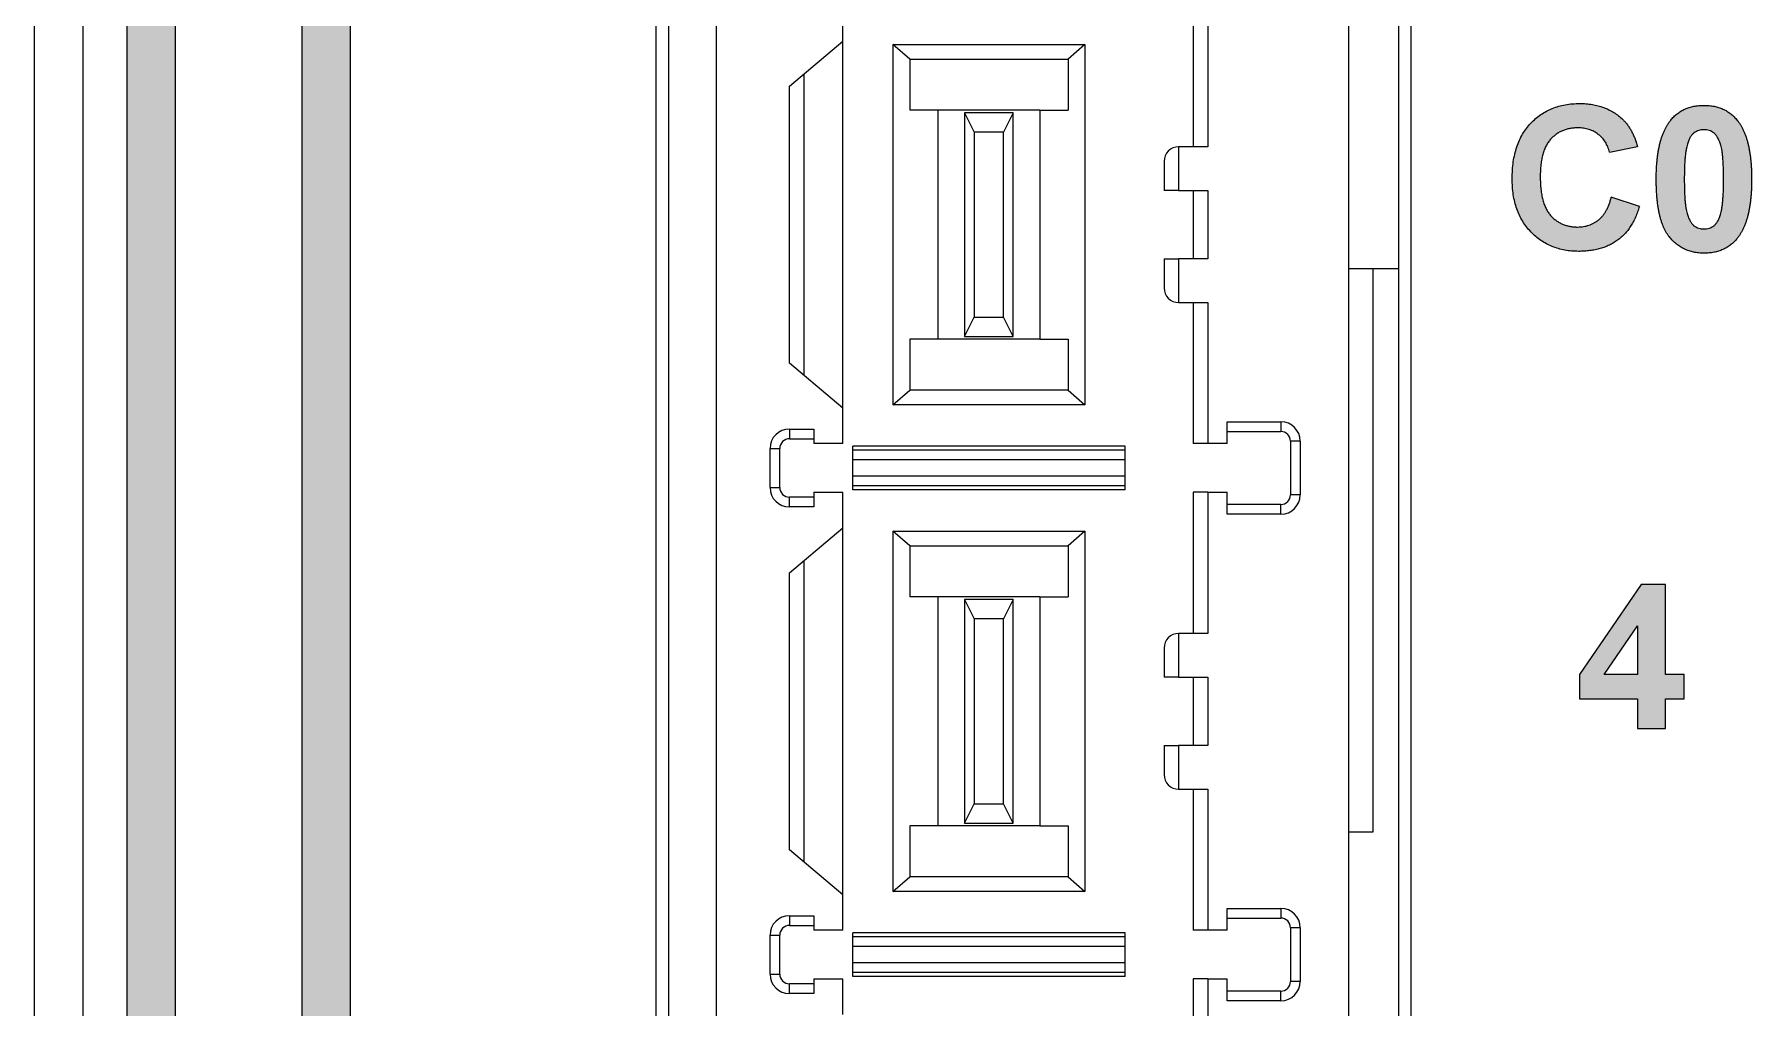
# Model space of a CAD drawing. Extents: x 222 to 1672, y 144 to 807.
# Drawn here: x 446.96 to 464.61, y 416.89 to 426.89 of the extents above; entities that cross this region are included whole.
import ezdxf

# ---------------------------------------------------------------- set-up
doc = ezdxf.new("R2010")
doc.units = 0
doc.header["$LTSCALE"] = 2
doc.header["$MEASUREMENT"] = 0
doc.layers.get('0').update_dxf_attribs({"linetype": 'CONTINUOUS'})
doc.layers.add('DIM', color=7, linetype='CONTINUOUS')

msp = doc.modelspace()

# ---------------------------------------------------------------- hatches: boundary and pattern name
at = {"lineweight": 5}
h = msp.add_hatch(color=256, dxfattribs=at)
edge = h.paths.add_edge_path(flags=0)
edge.add_spline(control_points=[(462.15195, 425.40817), (462.15249, 425.38), (462.15355, 425.32511), (462.16279, 425.24501), (462.17759, 425.16946), (462.19858, 425.09846), (462.22583, 425.03214), (462.25884, 424.97027), (462.29822, 424.91308), (462.34326, 424.86091), (462.39299, 424.81417), (462.4465, 424.77335), (462.50322, 424.73857), (462.56331, 424.7101), (462.6269, 424.68852), (462.69372, 424.67295), (462.76383, 424.66297), (462.81177, 424.66198), (462.83615, 424.66148)], knot_values=[0, 0, 0, 0, 0.07407507, 0.14433408, 0.21175814, 0.27635605, 0.3387326, 0.40002264, 0.46045512, 0.52097655, 0.58098897, 0.63963387, 0.697693, 0.75567317, 0.81415809, 0.87396952, 0.93592854, 1, 1, 1, 1], weights=[1, 1, 1, 1, 1, 1, 1, 1, 1, 1, 1, 1, 1, 1, 1, 1, 1, 1, 1], degree=3, periodic=0)
edge.add_spline(control_points=[(462.83615, 424.66148), (462.85589, 424.66179), (462.89446, 424.66241), (462.95095, 424.66811), (463.00496, 424.67652), (463.05624, 424.68924), (463.10502, 424.70516), (463.15111, 424.72468), (463.19456, 424.74789), (463.23532, 424.77473), (463.2733, 424.80525), (463.30874, 424.83925), (463.34079, 424.87753), (463.37086, 424.91889), (463.39712, 424.96478), (463.42122, 425.01398), (463.4423, 425.06706), (463.45378, 425.1041), (463.45965, 425.12302)], knot_values=[0, 0, 0, 0, 0.07022217, 0.13715681, 0.20176474, 0.26450156, 0.32489288, 0.38412108, 0.44230158, 0.4999131, 0.55744854, 0.61540278, 0.67429891, 0.73481097, 0.79708066, 0.86209404, 0.92957926, 1, 1, 1, 1], weights=[1, 1, 1, 1, 1, 1, 1, 1, 1, 1, 1, 1, 1, 1, 1, 1, 1, 1, 1], degree=3, periodic=0)
edge.add_line((463.45965, 425.12302), (463.17118, 425.21917))
edge.add_spline(control_points=[(463.17118, 425.21917), (463.16786, 425.20629), (463.1614, 425.1812), (463.14882, 425.14539), (463.13531, 425.11196), (463.11944, 425.08146), (463.10244, 425.05342), (463.08374, 425.02808), (463.06358, 425.00526), (463.04148, 424.98552), (463.01831, 424.96794), (462.99377, 424.95293), (462.96836, 424.93988), (462.94158, 424.9297), (462.91385, 424.92159), (462.88505, 424.91546), (462.85505, 424.91224), (462.83475, 424.91173), (462.82443, 424.91148)], knot_values=[0, 0, 0, 0, 0.07886562, 0.15366972, 0.2250797, 0.29259456, 0.35742178, 0.41947062, 0.47924043, 0.53772889, 0.59502147, 0.65159437, 0.70820785, 0.76427589, 0.82125938, 0.87953912, 0.93873889, 1, 1, 1, 1], weights=[1, 1, 1, 1, 1, 1, 1, 1, 1, 1, 1, 1, 1, 1, 1, 1, 1, 1, 1], degree=3, periodic=0)
edge.add_spline(control_points=[(462.82443, 424.91148), (462.81049, 424.91178), (462.78318, 424.91237), (462.74332, 424.9183), (462.70547, 424.92762), (462.66949, 424.94046), (462.6357, 424.95746), (462.60382, 424.97806), (462.57408, 425.00254), (462.54619, 425.03058), (462.52078, 425.06308), (462.49936, 425.10097), (462.48104, 425.14361), (462.46602, 425.19123), (462.45455, 425.24385), (462.44614, 425.30147), (462.44153, 425.36413), (462.44079, 425.40756), (462.44041, 425.43011)], knot_values=[0, 0, 0, 0, 0.05699801, 0.11163258, 0.1643934, 0.21622997, 0.26752954, 0.31877837, 0.37118169, 0.42477415, 0.48025162, 0.53934873, 0.60228704, 0.66978918, 0.74324127, 0.82232574, 0.90779011, 1, 1, 1, 1], weights=[1, 1, 1, 1, 1, 1, 1, 1, 1, 1, 1, 1, 1, 1, 1, 1, 1, 1, 1], degree=3, periodic=0)
edge.add_spline(control_points=[(462.44041, 425.43011), (462.4408, 425.45135), (462.44154, 425.49249), (462.44616, 425.55194), (462.4545, 425.60678), (462.46619, 425.65704), (462.48104, 425.7028), (462.49933, 425.74415), (462.52138, 425.78069), (462.54646, 425.81283), (462.57441, 425.84065), (462.6044, 425.86465), (462.63643, 425.8851), (462.67034, 425.90193), (462.7065, 425.91508), (462.74469, 425.9237), (462.78477, 425.92987), (462.81218, 425.93042), (462.82623, 425.93071)], knot_values=[0, 0, 0, 0, 0.08874747, 0.17187116, 0.24892554, 0.32027998, 0.38723763, 0.44960953, 0.50874326, 0.56507916, 0.61952304, 0.67311112, 0.72523157, 0.77800473, 0.83095179, 0.88555785, 0.94136286, 1, 1, 1, 1], weights=[1, 1, 1, 1, 1, 1, 1, 1, 1, 1, 1, 1, 1, 1, 1, 1, 1, 1, 1], degree=3, periodic=0)
edge.add_spline(control_points=[(462.82623, 425.93071), (462.83646, 425.93061), (462.85648, 425.93041), (462.88585, 425.92674), (462.91418, 425.92196), (462.94122, 425.91422), (462.96721, 425.90499), (462.99204, 425.89357), (463.0154, 425.8796), (463.03769, 425.86405), (463.0585, 425.84654), (463.07757, 425.82742), (463.09504, 425.80689), (463.1098, 425.78442), (463.12369, 425.761), (463.1349, 425.73559), (463.14467, 425.70881), (463.1495, 425.69017), (463.15195, 425.68071)], knot_values=[0, 0, 0, 0, 0.068743, 0.13450682, 0.19885808, 0.26178309, 0.32336679, 0.38425012, 0.44525261, 0.50618065, 0.56690351, 0.62787623, 0.68765001, 0.74781352, 0.80847656, 0.87058492, 0.93429832, 1, 1, 1, 1], weights=[1, 1, 1, 1, 1, 1, 1, 1, 1, 1, 1, 1, 1, 1, 1, 1, 1, 1, 1], degree=3, periodic=0)
edge.add_line((463.15195, 425.68071), (463.44041, 425.7384))
edge.add_spline(control_points=[(463.44041, 425.7384), (463.43608, 425.75318), (463.42762, 425.78198), (463.41239, 425.82334), (463.39599, 425.86212), (463.3779, 425.8984), (463.35823, 425.93201), (463.33664, 425.96279), (463.31401, 425.99137), (463.29705, 426.00829), (463.28867, 426.01665)], knot_values=[0, 0, 0, 0, 0.14404831, 0.28069939, 0.41210005, 0.53781178, 0.65962176, 0.77607015, 0.8893348, 1, 1, 1, 1], weights=[1, 1, 1, 1, 1, 1, 1, 1, 1, 1, 1], degree=3, periodic=0)
edge.add_spline(control_points=[(463.28867, 426.01665), (463.27421, 426.02979), (463.24549, 426.0559), (463.1978, 426.08927), (463.14717, 426.11781), (463.09299, 426.14049), (463.03592, 426.15869), (462.97555, 426.17158), (462.91196, 426.17907), (462.86852, 426.18015), (462.84636, 426.18071)], knot_values=[0, 0, 0, 0, 0.12101487, 0.2403894, 0.35990915, 0.4806434, 0.60375507, 0.73076261, 0.86267834, 1, 1, 1, 1], weights=[1, 1, 1, 1, 1, 1, 1, 1, 1, 1, 1], degree=3, periodic=0)
edge.add_spline(control_points=[(462.84636, 426.18071), (462.821, 426.18004), (462.77129, 426.17874), (462.69859, 426.16943), (462.62965, 426.15344), (462.56444, 426.13123), (462.50306, 426.10255), (462.44556, 426.06742), (462.39185, 426.02593), (462.34187, 425.9786), (462.29721, 425.92509), (462.25813, 425.86625), (462.22501, 425.80241), (462.1983, 425.73321), (462.17719, 425.65921), (462.1628, 425.5799), (462.15354, 425.49573), (462.15249, 425.43785), (462.15195, 425.40817)], knot_values=[0, 0, 0, 0, 0.06480118, 0.12697862, 0.18687697, 0.24530275, 0.3026551, 0.35961909, 0.41709632, 0.47573912, 0.53513909, 0.59475473, 0.65587107, 0.71850127, 0.78394896, 0.85215441, 0.92421352, 1, 1, 1, 1], weights=[1, 1, 1, 1, 1, 1, 1, 1, 1, 1, 1, 1, 1, 1, 1, 1, 1, 1, 1], degree=3, periodic=0)
h = msp.add_hatch(color=256, dxfattribs=at)
edge = h.paths.add_edge_path(flags=0)
edge.add_spline(control_points=[(464.46505, 424.79459), (464.47118, 424.80252), (464.48359, 424.81859), (464.50032, 424.84458), (464.516, 424.87226), (464.53039, 424.90193), (464.544, 424.93331), (464.55583, 424.96686), (464.56701, 425.00199), (464.57702, 425.03895), (464.5851, 425.07787), (464.59325, 425.11844), (464.59936, 425.16109), (464.60436, 425.2056), (464.60878, 425.25186), (464.6112, 425.29998), (464.6132, 425.34996), (464.61339, 425.38393), (464.61349, 425.40126)], knot_values=[0, 0, 0, 0, 0.04726516, 0.09577129, 0.14572053, 0.19729806, 0.25129218, 0.30705906, 0.36505864, 0.42525078, 0.48764259, 0.55262317, 0.62046967, 0.69088208, 0.76397059, 0.8397144, 0.9182258, 1, 1, 1, 1], weights=[1, 1, 1, 1, 1, 1, 1, 1, 1, 1, 1, 1, 1, 1, 1, 1, 1, 1, 1], degree=3, periodic=0)
edge.add_spline(control_points=[(464.61349, 425.40126), (464.61339, 425.41859), (464.61319, 425.45266), (464.61121, 425.50274), (464.60878, 425.55097), (464.60435, 425.59722), (464.59939, 425.64174), (464.59311, 425.68444), (464.58552, 425.72519), (464.57732, 425.76418), (464.56725, 425.80098), (464.55655, 425.83618), (464.54422, 425.86931), (464.53092, 425.90065), (464.51703, 425.93028), (464.50112, 425.95768), (464.48457, 425.98351), (464.47228, 425.9995), (464.46626, 426.00733)], knot_values=[0, 0, 0, 0, 0.08189537, 0.16099617, 0.23685222, 0.31004903, 0.38056578, 0.44851282, 0.51396733, 0.57645159, 0.63673293, 0.69422523, 0.750237, 0.80369016, 0.85513767, 0.90474939, 0.95332739, 1, 1, 1, 1], weights=[1, 1, 1, 1, 1, 1, 1, 1, 1, 1, 1, 1, 1, 1, 1, 1, 1, 1, 1], degree=3, periodic=0)
edge.add_spline(control_points=[(464.46626, 426.00733), (464.45573, 426.01963), (464.43494, 426.04391), (464.39895, 426.0752), (464.36051, 426.10218), (464.31879, 426.12404), (464.27407, 426.14087), (464.22637, 426.15278), (464.17572, 426.16021), (464.14096, 426.16105), (464.12311, 426.16148)], knot_values=[0, 0, 0, 0, 0.12442451, 0.24564757, 0.36580018, 0.48507956, 0.60703538, 0.73264767, 0.8626769, 1, 1, 1, 1], weights=[1, 1, 1, 1, 1, 1, 1, 1, 1, 1, 1], degree=3, periodic=0)
edge.add_spline(control_points=[(464.12311, 426.16148), (464.10535, 426.16105), (464.07059, 426.1602), (464.02008, 426.15274), (463.97238, 426.1413), (463.92797, 426.12412), (463.8862, 426.10295), (463.84778, 426.07641), (463.81218, 426.0454), (463.79159, 426.02133), (463.78116, 426.00913)], knot_values=[0, 0, 0, 0, 0.13724218, 0.26869426, 0.39400061, 0.51584763, 0.63605872, 0.75530012, 0.87604159, 1, 1, 1, 1], weights=[1, 1, 1, 1, 1, 1, 1, 1, 1, 1, 1], degree=3, periodic=0)
edge.add_spline(control_points=[(463.78116, 426.00913), (463.77504, 426.0012), (463.76263, 425.98513), (463.74589, 425.95914), (463.7302, 425.93147), (463.7159, 425.90186), (463.70214, 425.87065), (463.69042, 425.83716), (463.67914, 425.80218), (463.66964, 425.76519), (463.66099, 425.7265), (463.65303, 425.68597), (463.64681, 425.64344), (463.64188, 425.59913), (463.63742, 425.55297), (463.63503, 425.50504), (463.63301, 425.45526), (463.63282, 425.4215), (463.63272, 425.40427)], knot_values=[0, 0, 0, 0, 0.04739756, 0.09603957, 0.14612872, 0.19785074, 0.25156077, 0.30748387, 0.36564592, 0.42542701, 0.48809583, 0.55325843, 0.62082615, 0.6914358, 0.76425703, 0.84021301, 0.91847068, 1, 1, 1, 1], weights=[1, 1, 1, 1, 1, 1, 1, 1, 1, 1, 1, 1, 1, 1, 1, 1, 1, 1, 1], degree=3, periodic=0)
edge.add_spline(control_points=[(463.63272, 425.40427), (463.63286, 425.38674), (463.63314, 425.35237), (463.63455, 425.30187), (463.63735, 425.25349), (463.64082, 425.20708), (463.6457, 425.16281), (463.65128, 425.12049), (463.65832, 425.08025), (463.66589, 425.04189), (463.67504, 425.00575), (463.6849, 424.97162), (463.69591, 424.93947), (463.70838, 424.90953), (463.72115, 424.88122), (463.73553, 424.85527), (463.751, 424.83136), (463.77238, 424.80232), (463.80181, 424.77016), (463.83947, 424.73567), (463.88017, 424.70677), (463.92363, 424.68304), (463.96973, 424.66466), (464.01858, 424.6518), (464.06996, 424.64378), (464.10515, 424.64276), (464.12311, 424.64225)], knot_values=[0, 0, 0, 0, 0.05118204, 0.10033534, 0.14749325, 0.19266703, 0.23620178, 0.27752007, 0.3172814, 0.35547941, 0.39165343, 0.42608062, 0.45919078, 0.49079835, 0.52076268, 0.54982135, 0.57732095, 0.60387596, 0.65502457, 0.70430386, 0.75274911, 0.8003861, 0.84855604, 0.89729083, 0.94758538, 1, 1, 1, 1], weights=[1, 1, 1, 1, 1, 1, 1, 1, 1, 1, 1, 1, 1, 1, 1, 1, 1, 1, 1, 1, 1, 1, 1, 1, 1, 1, 1], degree=3, periodic=0)
edge.add_spline(control_points=[(464.12311, 424.64225), (464.14086, 424.64268), (464.17562, 424.64353), (464.22614, 424.65097), (464.27391, 424.6625), (464.31842, 424.67945), (464.36006, 424.70088), (464.39844, 424.7273), (464.43403, 424.75833), (464.45462, 424.7824), (464.46505, 424.79459)], knot_values=[0, 0, 0, 0, 0.13723726, 0.26868461, 0.39398646, 0.51655324, 0.63607179, 0.7553089, 0.87604604, 1, 1, 1, 1], weights=[1, 1, 1, 1, 1, 1, 1, 1, 1, 1, 1], degree=3, periodic=0)
edge = h.paths.add_edge_path(flags=0)
edge.add_spline(control_points=[(464.12311, 424.89225), (464.11397, 424.8927), (464.09602, 424.89359), (464.06965, 424.89921), (464.04527, 424.90987), (464.02152, 424.92364), (463.99978, 424.94435), (463.98103, 424.97302), (463.96377, 425.00908), (463.95125, 425.04489), (463.94286, 425.07908), (463.93678, 425.11033), (463.93229, 425.1467), (463.92791, 425.18795), (463.92526, 425.23428), (463.92262, 425.28545), (463.92168, 425.34166), (463.92135, 425.38083), (463.92118, 425.40126)], knot_values=[0, 0, 0, 0, 0.04512183, 0.08866411, 0.13209397, 0.17601351, 0.22357724, 0.27870269, 0.34415022, 0.42060727, 0.465452, 0.51781002, 0.57766109, 0.64623624, 0.72253169, 0.80666994, 0.89914086, 1, 1, 1, 1], weights=[1, 1, 1, 1, 1, 1, 1, 1, 1, 1, 1, 1, 1, 1, 1, 1, 1, 1, 1], degree=3, periodic=0)
edge.add_spline(control_points=[(463.92118, 425.40126), (463.92131, 425.4218), (463.92155, 425.46127), (463.9231, 425.51816), (463.92531, 425.57038), (463.92899, 425.61806), (463.93338, 425.66116), (463.93868, 425.69979), (463.94508, 425.73373), (463.95071, 425.75455), (463.95334, 425.76424)], knot_values=[0, 0, 0, 0, 0.16858733, 0.32406361, 0.4673016, 0.59760521, 0.71666262, 0.82295757, 0.91762651, 1, 1, 1, 1], weights=[1, 1, 1, 1, 1, 1, 1, 1, 1, 1, 1], degree=3, periodic=0)
edge.add_spline(control_points=[(463.95334, 425.76424), (463.95753, 425.77708), (463.96545, 425.8013), (463.98128, 425.8337), (463.99961, 425.8601), (464.02124, 425.87979), (464.04473, 425.89395), (464.06957, 425.90408), (464.09587, 425.91023), (464.11396, 425.91106), (464.12311, 425.91148)], knot_values=[0, 0, 0, 0, 0.1659673, 0.31305139, 0.44192502, 0.55875683, 0.66987759, 0.77761514, 0.88757604, 1, 1, 1, 1], weights=[1, 1, 1, 1, 1, 1, 1, 1, 1, 1, 1], degree=3, periodic=0)
edge.add_spline(control_points=[(464.12311, 425.91148), (464.13225, 425.91105), (464.15034, 425.91022), (464.17657, 425.90414), (464.20117, 425.89391), (464.22471, 425.87972), (464.24641, 425.85867), (464.26551, 425.83003), (464.28233, 425.79373), (464.29481, 425.75808), (464.30386, 425.72413), (464.30919, 425.69262), (464.3145, 425.65628), (464.318, 425.61483), (464.32157, 425.56848), (464.3233, 425.51715), (464.32507, 425.46087), (464.32504, 425.4217), (464.32503, 425.40126)], knot_values=[0, 0, 0, 0, 0.04504961, 0.08911225, 0.13182726, 0.17593411, 0.22376167, 0.27948519, 0.34461322, 0.4204821, 0.46537732, 0.51756058, 0.57787186, 0.64628919, 0.72249611, 0.80697112, 0.89930591, 1, 1, 1, 1], weights=[1, 1, 1, 1, 1, 1, 1, 1, 1, 1, 1, 1, 1, 1, 1, 1, 1, 1, 1], degree=3, periodic=0)
edge.add_spline(control_points=[(464.32503, 425.40126), (464.3249, 425.38083), (464.32466, 425.34146), (464.32312, 425.28466), (464.3209, 425.23244), (464.31724, 425.18486), (464.31283, 425.14196), (464.30754, 425.10363), (464.3011, 425.0699), (464.2955, 425.04917), (464.29288, 425.03948)], knot_values=[0, 0, 0, 0, 0.16831399, 0.32429901, 0.4680057, 0.59873569, 0.71736211, 0.82318795, 0.91735697, 1, 1, 1, 1], weights=[1, 1, 1, 1, 1, 1, 1, 1, 1, 1, 1], degree=3, periodic=0)
edge.add_spline(control_points=[(464.29288, 425.03948), (464.28868, 425.02664), (464.28076, 425.00242), (464.26493, 424.97003), (464.24662, 424.94361), (464.22501, 424.92405), (464.20167, 424.90961), (464.1768, 424.89977), (464.15046, 424.89342), (464.13236, 424.89264), (464.12311, 424.89225)], knot_values=[0, 0, 0, 0, 0.16594734, 0.31301373, 0.44187187, 0.55868963, 0.66874762, 0.77761382, 0.88636151, 1, 1, 1, 1], weights=[1, 1, 1, 1, 1, 1, 1, 1, 1, 1, 1], degree=3, periodic=0)
h = msp.add_hatch(color=256, dxfattribs=at)
h.paths.add_polyline_path([(462.84426, 420.31442), (462.84426, 420.06532), (463.44041, 420.06532), (463.44041, 419.75763), (463.72888, 419.75763), (463.72888, 420.06532), (463.92118, 420.06532), (463.92118, 420.31532), (463.72888, 420.31532), (463.72888, 421.2384), (463.47858, 421.2384)], flags=0)
h.paths.add_polyline_path([(463.44041, 420.31532), (463.09727, 420.31532), (463.44041, 420.81472)], flags=0)
at = {"layer": 'DIM', "lineweight": 5}
for points in [[(450.21272, 393.826), (450.21272, 463.32772), (452.46272, 465.57772), (452.46272, 466.28483), (449.71272, 463.53483), (449.71272, 393.61889), (452.46272, 390.86889), (452.46272, 391.576)], [(448.41272, 393.08042), (448.41272, 464.07331), (448.90462, 464.56521), (448.90462, 465.27231), (447.91272, 464.28042), (447.91272, 392.87331), (448.90462, 391.88141), (448.90462, 392.58852)]]:
    msp.add_hatch(color=256, dxfattribs=at).paths.add_polyline_path(points, flags=0)

# ---------------------------------------------------------------- linework, layer by layer
at = {"linetype": 'Continuous', "lineweight": 5}
for p, q in [((446.96272, 380.57686), (446.96272, 476.57686)), ((447.46272, 476.57686), (447.46272, 380.57686)), ((447.91272, 464.28042), (447.91272, 392.87331)), ((448.41272, 393.08041), (448.41272, 464.07331)), ((449.71272, 463.53483), (449.71272, 393.61889)), ((450.21272, 393.826), (450.21272, 463.32773))]:
    msp.add_line(p, q, dxfattribs=at)
at = {"color": 7, "linetype": 'Continuous', "lineweight": 5}
for p, q in [((453.3517, 451.91741), (453.3517, 392.95537)), ((453.3517, 451.90788), (453.3517, 392.94584)), ((461.11374, 392.95537), (461.11374, 451.91741)), ((461.11374, 392.94584), (461.11374, 451.90788)), ((453.48272, 393.08639), (453.48272, 451.78639)), ((453.48272, 393.07686), (453.48272, 451.77686)), ((460.98272, 451.42766), (460.98272, 393.08639)), ((460.98272, 451.41813), (460.98272, 393.07686)), ((453.97398, 393.88576), (453.97398, 450.98576)), ((460.47398, 393.88576), (460.47398, 450.98576)), ((455.27398, 426.8214), (455.27398, 427.18576)), ((458.87398, 427.18576), (458.87398, 425.73576)), ((459.02398, 427.18576), (459.02398, 425.73576)), ((454.72398, 426.35989), (455.27398, 426.8214)), ((455.27398, 423.05012), (455.27398, 426.8214)), ((455.7871, 426.78576), (455.7871, 423.08576)), ((455.9603, 426.63576), (455.7871, 426.78576)), ((455.7871, 426.78576), (457.76086, 426.78576)), ((455.9603, 426.63576), (455.9603, 426.11076)), ((455.9603, 426.63576), (457.58765, 426.63576)), ((457.76086, 426.78576), (457.58765, 426.63576)), ((457.58765, 426.63576), (457.58765, 426.11076)), ((457.76086, 426.78576), (457.76086, 423.08576)), ((454.87398, 423.38576), (454.87398, 426.48576)), ((454.72398, 423.51162), (454.72398, 426.35989)), ((456.24898, 426.11076), (455.9603, 426.11076)), ((456.24898, 426.11076), (456.24898, 423.76076)), ((457.29898, 426.11076), (456.24898, 426.11076)), ((457.29898, 426.11076), (457.29898, 423.76076)), ((457.29898, 426.11076), (457.58765, 426.11076)), ((457.02398, 426.08576), (456.52398, 426.08576)), ((456.52398, 426.08576), (456.62398, 425.88576)), ((456.52398, 426.08576), (456.52398, 423.78576)), ((457.02398, 426.08576), (456.92398, 425.88576)), ((457.02398, 423.78576), (457.02398, 426.08576)), ((456.92398, 425.88576), (456.62398, 425.88576)), ((456.62398, 425.88576), (456.62398, 423.98576)), ((456.92398, 423.98576), (456.92398, 425.88576)), ((458.57398, 425.58576), (458.57398, 425.28576)), ((458.72398, 425.73576), (458.72398, 425.28576)), ((459.02398, 425.73576), (458.72398, 425.73576)), ((458.72398, 425.28576), (458.57398, 425.28576)), ((458.72398, 425.28576), (459.02398, 425.28576)), ((458.87398, 425.28576), (458.87398, 424.58576)), ((459.02398, 425.28576), (459.02398, 424.58576)), ((458.57398, 424.58576), (458.57398, 424.28576)), ((458.57398, 424.58576), (458.72398, 424.58576)), ((458.72398, 424.58576), (458.72398, 424.13576)), ((459.02398, 424.58576), (458.72398, 424.58576)), ((460.47398, 424.48637), (460.98272, 424.48637)), ((460.72197, 418.69851), (460.72197, 424.48637)), ((456.52398, 423.78576), (456.62398, 423.98576)), ((456.62398, 423.98576), (456.92398, 423.98576)), ((457.02398, 423.78576), (456.92398, 423.98576)), ((458.72398, 424.13576), (459.02398, 424.13576)), ((458.87398, 424.13576), (458.87398, 422.68576)), ((459.02398, 424.13576), (459.02398, 422.68576)), ((456.24898, 423.76076), (455.9603, 423.76076)), ((455.9603, 423.76076), (455.9603, 423.23576)), ((457.29898, 423.76076), (456.24898, 423.76076)), ((456.52398, 423.78576), (457.02398, 423.78576)), ((457.29898, 423.76076), (457.58765, 423.76076)), ((457.58765, 423.76076), (457.58765, 423.23576)), ((455.27398, 423.05012), (454.72398, 423.51162)), ((455.7871, 423.08576), (455.9603, 423.23576)), ((457.58765, 423.23576), (455.9603, 423.23576)), ((457.58765, 423.23576), (457.76086, 423.08576)), ((455.27398, 422.68576), (455.27398, 423.05012)), ((457.76086, 423.08576), (455.7871, 423.08576)), ((454.72398, 422.83576), (454.97398, 422.83576)), ((454.72398, 422.83576), (454.72398, 422.73576)), ((454.97398, 422.83576), (454.97398, 422.68576)), ((459.22398, 422.91076), (459.77398, 422.91076)), ((459.22398, 422.68576), (459.22398, 422.91076)), ((459.22398, 422.81076), (459.77398, 422.81076)), ((459.77398, 422.91076), (459.77398, 422.81076)), ((454.52398, 422.23576), (454.52398, 422.63576)), ((454.52398, 422.63576), (454.62398, 422.63576)), ((454.62398, 422.23576), (454.62398, 422.63576)), ((454.72398, 422.73576), (454.97398, 422.73576)), ((455.27398, 422.68576), (454.97398, 422.68576)), ((458.17398, 422.66076), (455.37398, 422.66076)), ((455.37398, 422.61873), (455.37398, 422.66076)), ((458.17398, 422.61873), (455.37398, 422.61873)), ((455.37398, 422.51879), (455.37398, 422.61873)), ((458.17398, 422.61873), (458.17398, 422.66076)), ((458.17398, 422.51879), (458.17398, 422.61873)), ((459.02398, 422.68576), (458.87398, 422.68576)), ((459.22398, 422.68576), (459.02398, 422.68576)), ((459.97398, 422.71076), (459.87398, 422.71076)), ((459.87398, 422.71076), (459.87398, 422.16076)), ((459.97398, 422.71076), (459.97398, 422.16076)), ((455.37398, 422.35272), (455.37398, 422.51879)), ((458.17398, 422.51879), (455.37398, 422.51879)), ((458.17398, 422.35272), (458.17398, 422.51879)), ((454.52398, 422.23576), (454.62398, 422.23576)), ((458.17398, 422.35272), (455.37398, 422.35272)), ((455.37398, 422.25278), (455.37398, 422.35272)), ((458.17398, 422.25278), (455.37398, 422.25278)), ((455.37398, 422.21076), (455.37398, 422.25278)), ((458.17398, 422.21076), (455.37398, 422.21076)), ((458.17398, 422.25278), (458.17398, 422.35272)), ((458.17398, 422.21076), (458.17398, 422.25278)), ((454.72398, 422.03576), (454.72398, 422.13576)), ((454.97398, 422.13576), (454.72398, 422.13576)), ((454.97398, 422.03576), (454.72398, 422.03576)), ((454.97398, 422.18576), (454.97398, 422.03576)), ((454.97398, 422.18576), (455.27398, 422.18576)), ((455.27398, 421.8214), (455.27398, 422.18576)), ((458.87398, 422.18576), (458.87398, 420.73576)), ((459.02398, 422.18576), (458.87398, 422.18576)), ((459.02398, 422.18576), (459.02398, 420.73576)), ((459.02398, 422.18576), (459.22398, 422.18576)), ((459.22398, 421.96076), (459.22398, 422.18576)), ((459.77398, 422.06076), (459.22398, 422.06076)), ((459.77398, 421.96076), (459.77398, 422.06076)), ((459.97398, 422.16076), (459.87398, 422.16076)), ((459.77398, 421.96076), (459.22398, 421.96076)), ((454.72398, 421.35989), (455.27398, 421.8214)), ((455.27398, 418.05012), (455.27398, 421.8214)), ((455.7871, 421.78576), (455.7871, 418.08576)), ((455.9603, 421.63576), (455.7871, 421.78576)), ((455.7871, 421.78576), (457.76086, 421.78576)), ((457.76086, 421.78576), (457.58765, 421.63576)), ((457.76086, 421.78576), (457.76086, 418.08576)), ((455.9603, 421.63576), (455.9603, 421.11076)), ((455.9603, 421.63576), (457.58765, 421.63576)), ((457.58765, 421.63576), (457.58765, 421.11076)), ((454.72398, 418.51162), (454.72398, 421.35989)), ((454.87398, 418.38576), (454.87398, 421.48576)), ((456.24898, 421.11076), (455.9603, 421.11076)), ((456.24898, 421.11076), (456.24898, 418.76076)), ((457.29898, 421.11076), (456.24898, 421.11076)), ((457.02398, 421.08576), (456.52398, 421.08576)), ((456.52398, 421.08576), (456.62398, 420.88576)), ((456.52398, 421.08576), (456.52398, 418.78576)), ((457.02398, 421.08576), (456.92398, 420.88576)), ((457.02398, 418.78576), (457.02398, 421.08576)), ((457.29898, 421.11076), (457.29898, 418.76076)), ((457.29898, 421.11076), (457.58765, 421.11076)), ((456.92398, 420.88576), (456.62398, 420.88576)), ((456.62398, 420.88576), (456.62398, 418.98576)), ((456.92398, 418.98576), (456.92398, 420.88576)), ((458.72398, 420.73576), (458.72398, 420.28576)), ((459.02398, 420.73576), (458.72398, 420.73576)), ((458.57398, 420.58576), (458.57398, 420.28576)), ((458.72398, 420.28576), (458.57398, 420.28576)), ((458.72398, 420.28576), (459.02398, 420.28576)), ((458.87398, 420.28576), (458.87398, 419.58576)), ((459.02398, 420.28576), (459.02398, 419.58576)), ((458.57398, 419.58576), (458.57398, 419.28576)), ((458.57398, 419.58576), (458.72398, 419.58576)), ((458.72398, 419.58576), (458.72398, 419.13576)), ((459.02398, 419.58576), (458.72398, 419.58576)), ((458.72398, 419.13576), (459.02398, 419.13576)), ((458.87398, 419.13576), (458.87398, 417.68576)), ((459.02398, 419.13576), (459.02398, 417.68576)), ((456.52398, 418.78576), (456.62398, 418.98576)), ((456.62398, 418.98576), (456.92398, 418.98576)), ((457.02398, 418.78576), (456.92398, 418.98576)), ((456.24898, 418.76076), (455.9603, 418.76076)), ((455.9603, 418.76076), (455.9603, 418.23576)), ((457.29898, 418.76076), (456.24898, 418.76076)), ((456.52398, 418.78576), (457.02398, 418.78576)), ((457.29898, 418.76076), (457.58765, 418.76076)), ((457.58765, 418.76076), (457.58765, 418.23576)), ((460.47398, 418.69851), (460.72197, 418.69851)), ((455.27398, 418.05012), (454.72398, 418.51162)), ((455.7871, 418.08576), (455.9603, 418.23576)), ((457.58765, 418.23576), (455.9603, 418.23576)), ((457.58765, 418.23576), (457.76086, 418.08576)), ((455.27398, 417.68576), (455.27398, 418.05012)), ((457.76086, 418.08576), (455.7871, 418.08576)), ((454.72398, 417.83576), (454.97398, 417.83576)), ((454.72398, 417.83576), (454.72398, 417.73576)), ((454.97398, 417.83576), (454.97398, 417.68576)), ((459.22398, 417.91076), (459.77398, 417.91076)), ((459.22398, 417.68576), (459.22398, 417.91076)), ((459.22398, 417.81076), (459.77398, 417.81076)), ((459.77398, 417.91076), (459.77398, 417.81076)), ((454.52398, 417.23576), (454.52398, 417.63576)), ((454.52398, 417.63576), (454.62398, 417.63576)), ((454.62398, 417.23576), (454.62398, 417.63576)), ((454.72398, 417.73576), (454.97398, 417.73576)), ((455.27398, 417.68576), (454.97398, 417.68576)), ((458.17398, 417.66076), (455.37398, 417.66076)), ((455.37398, 417.61873), (455.37398, 417.66076)), ((455.37398, 417.51879), (455.37398, 417.61873)), ((458.17398, 417.61873), (455.37398, 417.61873)), ((458.17398, 417.61873), (458.17398, 417.66076)), ((458.17398, 417.51879), (458.17398, 417.61873)), ((459.02398, 417.68576), (458.87398, 417.68576)), ((459.22398, 417.68576), (459.02398, 417.68576)), ((459.97398, 417.71076), (459.87398, 417.71076)), ((459.87398, 417.71076), (459.87398, 417.16076)), ((459.97398, 417.71076), (459.97398, 417.16076)), ((458.17398, 417.51879), (455.37398, 417.51879)), ((455.37398, 417.35272), (455.37398, 417.51879)), ((458.17398, 417.35272), (458.17398, 417.51879)), ((458.17398, 417.35272), (455.37398, 417.35272)), ((455.37398, 417.25278), (455.37398, 417.35272)), ((458.17398, 417.25278), (458.17398, 417.35272)), ((454.52398, 417.23576), (454.62398, 417.23576)), ((454.72398, 417.03576), (454.72398, 417.13576)), ((454.97398, 417.13576), (454.72398, 417.13576)), ((454.97398, 417.18576), (454.97398, 417.03576)), ((454.97398, 417.18576), (455.27398, 417.18576)), ((455.27398, 416.8214), (455.27398, 417.18576)), ((458.17398, 417.25278), (455.37398, 417.25278)), ((455.37398, 417.21076), (455.37398, 417.25278)), ((458.17398, 417.21076), (455.37398, 417.21076)), ((458.17398, 417.21076), (458.17398, 417.25278)), ((458.87398, 417.18576), (458.87398, 415.73576)), ((459.02398, 417.18576), (458.87398, 417.18576)), ((459.02398, 417.18576), (459.02398, 415.73576)), ((459.02398, 417.18576), (459.22398, 417.18576)), ((459.22398, 416.96076), (459.22398, 417.18576)), ((459.97398, 417.16076), (459.87398, 417.16076)), ((454.97398, 417.03576), (454.72398, 417.03576)), ((459.77398, 417.06076), (459.22398, 417.06076)), ((459.77398, 416.96076), (459.22398, 416.96076)), ((459.77398, 416.96076), (459.77398, 417.06076))]:
    msp.add_line(p, q, dxfattribs=at)
at = {"lineweight": 5}
for p, q in [((463.15195, 425.68071), (463.44041, 425.7384)), ((463.45965, 425.12302), (463.17118, 425.21917)), ((463.47858, 421.2384), (462.84426, 420.31442)), ((463.72888, 421.2384), (463.47858, 421.2384)), ((463.72888, 420.31532), (463.72888, 421.2384)), ((463.09727, 420.31532), (463.44041, 420.81472)), ((463.44041, 420.81472), (463.44041, 420.31532)), ((462.84426, 420.31442), (462.84426, 420.06532)), ((463.44041, 420.31532), (463.09727, 420.31532)), ((463.92118, 420.31532), (463.72888, 420.31532)), ((463.92118, 420.06532), (463.92118, 420.31532)), ((462.84426, 420.06532), (463.44041, 420.06532)), ((463.44041, 420.06532), (463.44041, 419.75763)), ((463.72888, 419.75763), (463.72888, 420.06532)), ((463.72888, 420.06532), (463.92118, 420.06532)), ((463.44041, 419.75763), (463.72888, 419.75763))]:
    msp.add_line(p, q, dxfattribs=at)
at = {"color": 7, "linetype": 'Continuous', "lineweight": 5}
for centre, radius, start, end in [((458.72398, 425.58576), 0.15, 90, 180), ((458.72398, 424.28576), 0.15, 180, 270), ((454.72398, 422.63576), 0.2, 90, 180), ((459.77398, 422.71076), 0.2, 0, 90), ((459.77398, 422.71076), 0.1, 0, 90), ((454.72398, 422.63576), 0.1, 90, 180), ((454.72398, 422.23576), 0.2, 180, 270), ((454.72398, 422.23576), 0.1, 180, 270), ((459.77398, 422.16076), 0.2, 270, 0), ((459.77398, 422.16076), 0.1, 270, 0), ((458.72398, 420.58576), 0.15, 90, 180), ((458.72398, 419.28576), 0.15, 180, 270), ((454.72398, 417.63576), 0.2, 90, 180), ((459.77398, 417.71076), 0.2, 0, 90), ((459.77398, 417.71076), 0.1, 0, 90), ((454.72398, 417.63576), 0.1, 90, 180), ((454.72398, 417.23576), 0.2, 180, 270), ((454.72398, 417.23576), 0.1, 180, 270), ((459.77398, 417.16076), 0.2, 270, 0), ((459.77398, 417.16076), 0.1, 270, 0)]:
    msp.add_arc(centre, radius, start, end, dxfattribs=at)
at = {"lineweight": 5}
for points, knots in [([(462.15195, 425.40817), (462.15249, 425.43785), (462.15354, 425.49573), (462.1628, 425.5799), (462.17719, 425.65921), (462.1983, 425.73321), (462.22501, 425.80241), (462.25813, 425.86625), (462.29721, 425.92509), (462.34187, 425.9786), (462.39185, 426.02593), (462.44556, 426.06742), (462.50306, 426.10255), (462.56444, 426.13123), (462.62965, 426.15344), (462.69859, 426.16943), (462.77129, 426.17874), (462.821, 426.18004), (462.84636, 426.18071)], [0, 0, 0, 0, 0.07578648, 0.14784559, 0.21605104, 0.28149873, 0.34412893, 0.40524527, 0.46486091, 0.52426088, 0.58290368, 0.64038091, 0.6973449, 0.75469725, 0.81312303, 0.87302138, 0.93519882, 1, 1, 1, 1]), ([(462.84636, 426.18071), (462.86852, 426.18015), (462.91196, 426.17907), (462.97555, 426.17158), (463.03592, 426.15869), (463.09299, 426.14049), (463.14717, 426.11781), (463.1978, 426.08927), (463.24549, 426.0559), (463.27421, 426.02979), (463.28867, 426.01665)], [0, 0, 0, 0, 0.13732166, 0.26923739, 0.39624493, 0.5193566, 0.64009085, 0.7596106, 0.87898513, 1, 1, 1, 1]), ([(463.78116, 426.00913), (463.79159, 426.02133), (463.81218, 426.0454), (463.84778, 426.07641), (463.8862, 426.10295), (463.92797, 426.12412), (463.97238, 426.1413), (464.02008, 426.15274), (464.07059, 426.1602), (464.10535, 426.16105), (464.12311, 426.16148)], [0, 0, 0, 0, 0.12395841, 0.244699883, 0.363941279, 0.484152368, 0.605999395, 0.731305741, 0.862757817, 1, 1, 1, 1]), ([(464.12311, 426.16148), (464.14096, 426.16105), (464.17572, 426.16021), (464.22637, 426.15278), (464.27407, 426.14087), (464.31879, 426.12404), (464.36051, 426.10218), (464.39895, 426.0752), (464.43494, 426.04391), (464.45573, 426.01963), (464.46626, 426.00733)], [0, 0, 0, 0, 0.1373231, 0.26735233, 0.39296462, 0.51492044, 0.63419982, 0.75435243, 0.87557549, 1, 1, 1, 1]), ([(462.82623, 425.93071), (462.81218, 425.93042), (462.78477, 425.92987), (462.74469, 425.9237), (462.7065, 425.91508), (462.67034, 425.90193), (462.63643, 425.8851), (462.6044, 425.86465), (462.57441, 425.84065), (462.54646, 425.81283), (462.52138, 425.78069), (462.49933, 425.74415), (462.48104, 425.7028), (462.46619, 425.65704), (462.4545, 425.60678), (462.44616, 425.55194), (462.44154, 425.49249), (462.4408, 425.45135), (462.44041, 425.43011)], [0, 0, 0, 0, 0.05863714, 0.11444215, 0.16904821, 0.22199527, 0.27476843, 0.32688888, 0.38047696, 0.43492084, 0.49125674, 0.55039047, 0.61276237, 0.67972002, 0.75107446, 0.82812884, 0.91125253, 1, 1, 1, 1]), ([(463.15195, 425.68071), (463.1495, 425.69017), (463.14467, 425.70881), (463.1349, 425.73559), (463.12369, 425.761), (463.1098, 425.78442), (463.09504, 425.80689), (463.07757, 425.82742), (463.0585, 425.84654), (463.03769, 425.86405), (463.0154, 425.8796), (462.99204, 425.89357), (462.96721, 425.90499), (462.94122, 425.91422), (462.91418, 425.92196), (462.88585, 425.92674), (462.85648, 425.93041), (462.83646, 425.93061), (462.82623, 425.93071)], [0, 0, 0, 0, 0.065701683, 0.129415079, 0.191523435, 0.252186483, 0.312349991, 0.372123769, 0.433096486, 0.493819352, 0.554747395, 0.615749876, 0.676633212, 0.738216912, 0.801141922, 0.865493176, 0.931256995, 1, 1, 1, 1]), ([(463.28867, 426.01665), (463.29705, 426.00829), (463.31401, 425.99137), (463.33664, 425.96279), (463.35823, 425.93201), (463.3779, 425.8984), (463.39599, 425.86212), (463.41239, 425.82334), (463.42762, 425.78198), (463.43608, 425.75318), (463.44041, 425.7384)], [0, 0, 0, 0, 0.1106652, 0.22392985, 0.34037824, 0.46218822, 0.58789995, 0.71930061, 0.85595169, 1, 1, 1, 1]), ([(463.63272, 425.40427), (463.63282, 425.4215), (463.63301, 425.45526), (463.63503, 425.50504), (463.63742, 425.55297), (463.64188, 425.59913), (463.64681, 425.64344), (463.65303, 425.68597), (463.66099, 425.7265), (463.66964, 425.76519), (463.67914, 425.80218), (463.69042, 425.83716), (463.70214, 425.87065), (463.7159, 425.90186), (463.7302, 425.93147), (463.74589, 425.95914), (463.76263, 425.98513), (463.77504, 426.0012), (463.78116, 426.00913)], [0, 0, 0, 0, 0.081529321, 0.15978699, 0.235742972, 0.308564204, 0.379173849, 0.446741566, 0.511904166, 0.574572995, 0.634354082, 0.692516127, 0.748439227, 0.802149263, 0.853871277, 0.903960434, 0.952602436, 1, 1, 1, 1]), ([(464.46626, 426.00733), (464.47228, 425.9995), (464.48457, 425.98351), (464.50112, 425.95768), (464.51703, 425.93028), (464.53092, 425.90065), (464.54422, 425.86931), (464.55655, 425.83618), (464.56725, 425.80098), (464.57732, 425.76418), (464.58552, 425.72519), (464.59311, 425.68444), (464.59939, 425.64174), (464.60435, 425.59722), (464.60878, 425.55097), (464.61121, 425.50274), (464.61319, 425.45266), (464.61339, 425.41859), (464.61349, 425.40126)], [0, 0, 0, 0, 0.04667261, 0.09525061, 0.14486233, 0.19630984, 0.249763, 0.30577477, 0.36326707, 0.42354841, 0.48603267, 0.55148718, 0.61943422, 0.68995097, 0.76314778, 0.83900383, 0.91810463, 1, 1, 1, 1]), ([(463.95334, 425.76424), (463.95071, 425.75455), (463.94508, 425.73373), (463.93868, 425.69979), (463.93338, 425.66116), (463.92899, 425.61806), (463.92531, 425.57038), (463.9231, 425.51816), (463.92155, 425.46127), (463.92131, 425.4218), (463.92118, 425.40126)], [0, 0, 0, 0, 0.08237349, 0.17704243, 0.28333738, 0.40239479, 0.5326984, 0.67593639, 0.83141267, 1, 1, 1, 1]), ([(464.12311, 425.91148), (464.11396, 425.91106), (464.09587, 425.91023), (464.06957, 425.90408), (464.04473, 425.89395), (464.02124, 425.87979), (463.99961, 425.8601), (463.98128, 425.8337), (463.96545, 425.8013), (463.95753, 425.77708), (463.95334, 425.76424)], [0, 0, 0, 0, 0.11242396, 0.22238486, 0.33012241, 0.44124317, 0.55807498, 0.68694861, 0.8340327, 1, 1, 1, 1]), ([(464.32503, 425.40126), (464.32504, 425.4217), (464.32507, 425.46087), (464.3233, 425.51715), (464.32157, 425.56848), (464.318, 425.61483), (464.3145, 425.65628), (464.30919, 425.69262), (464.30386, 425.72413), (464.29481, 425.75808), (464.28233, 425.79373), (464.26551, 425.83003), (464.24641, 425.85867), (464.22471, 425.87972), (464.20117, 425.89391), (464.17657, 425.90414), (464.15034, 425.91022), (464.13225, 425.91105), (464.12311, 425.91148)], [0, 0, 0, 0, 0.10069409, 0.19302888, 0.27750389, 0.35371081, 0.42212814, 0.48243942, 0.53462268, 0.5795179, 0.65538678, 0.72051481, 0.77623833, 0.82406589, 0.86817274, 0.91088775, 0.95495039, 1, 1, 1, 1]), ([(462.83615, 424.66148), (462.81177, 424.66198), (462.76383, 424.66297), (462.69372, 424.67295), (462.6269, 424.68852), (462.56331, 424.7101), (462.50322, 424.73857), (462.4465, 424.77335), (462.39299, 424.81417), (462.34326, 424.86091), (462.29822, 424.91308), (462.25884, 424.97027), (462.22583, 425.03214), (462.19858, 425.09846), (462.17759, 425.16946), (462.16279, 425.24501), (462.15355, 425.32511), (462.15249, 425.38), (462.15195, 425.40817)], [0, 0, 0, 0, 0.06407146, 0.12603048, 0.18584191, 0.24432683, 0.302307, 0.36036613, 0.41901103, 0.47902345, 0.53954488, 0.59997736, 0.6612674, 0.72364395, 0.78824186, 0.85566592, 0.92592493, 1, 1, 1, 1]), ([(462.44041, 425.43011), (462.44079, 425.40756), (462.44153, 425.36413), (462.44614, 425.30147), (462.45455, 425.24385), (462.46602, 425.19123), (462.48104, 425.14361), (462.49936, 425.10097), (462.52078, 425.06308), (462.54619, 425.03058), (462.57408, 425.00254), (462.60382, 424.97806), (462.6357, 424.95746), (462.66949, 424.94046), (462.70547, 424.92762), (462.74332, 424.9183), (462.78318, 424.91237), (462.81049, 424.91178), (462.82443, 424.91148)], [0, 0, 0, 0, 0.09220989, 0.17767426, 0.25675873, 0.33021082, 0.39771296, 0.46065127, 0.51974838, 0.57522585, 0.62881831, 0.68122163, 0.73247046, 0.78377003, 0.8356066, 0.88836742, 0.94300199, 1, 1, 1, 1]), ([(464.12311, 424.64225), (464.10515, 424.64276), (464.06996, 424.64378), (464.01858, 424.6518), (463.96973, 424.66466), (463.92363, 424.68304), (463.88017, 424.70677), (463.83947, 424.73567), (463.80181, 424.77016), (463.77238, 424.80232), (463.751, 424.83136), (463.73553, 424.85527), (463.72115, 424.88122), (463.70838, 424.90953), (463.69591, 424.93947), (463.6849, 424.97162), (463.67504, 425.00575), (463.66589, 425.04189), (463.65832, 425.08025), (463.65128, 425.12049), (463.6457, 425.16281), (463.64082, 425.20708), (463.63735, 425.25349), (463.63455, 425.30187), (463.63314, 425.35237), (463.63286, 425.38674), (463.63272, 425.40427)], [0, 0, 0, 0, 0.05241462, 0.10270917, 0.15144396, 0.1996139, 0.24725089, 0.29569614, 0.34497543, 0.39612404, 0.42267905, 0.45017865, 0.47923732, 0.50920165, 0.54080922, 0.57391938, 0.60834657, 0.64452059, 0.6827186, 0.72247993, 0.76379822, 0.80733297, 0.85250675, 0.89966466, 0.94881796, 1, 1, 1, 1]), ([(463.92118, 425.40126), (463.92135, 425.38083), (463.92168, 425.34166), (463.92262, 425.28545), (463.92526, 425.23428), (463.92791, 425.18795), (463.93229, 425.1467), (463.93678, 425.11033), (463.94286, 425.07908), (463.95125, 425.04489), (463.96377, 425.00908), (463.98103, 424.97302), (463.99978, 424.94435), (464.02152, 424.92364), (464.04527, 424.90987), (464.06965, 424.89921), (464.09602, 424.89359), (464.11397, 424.8927), (464.12311, 424.89225)], [0, 0, 0, 0, 0.10085914, 0.19333006, 0.27746831, 0.35376376, 0.42233891, 0.48218998, 0.534548, 0.57939273, 0.65584978, 0.72129731, 0.77642276, 0.82398649, 0.86790603, 0.91133589, 0.95487817, 1, 1, 1, 1]), ([(464.29288, 425.03948), (464.2955, 425.04917), (464.3011, 425.0699), (464.30754, 425.10363), (464.31283, 425.14196), (464.31724, 425.18486), (464.3209, 425.23244), (464.32312, 425.28466), (464.32466, 425.34146), (464.3249, 425.38083), (464.32503, 425.40126)], [0, 0, 0, 0, 0.082643029, 0.176812049, 0.282637889, 0.401264311, 0.531994304, 0.675700987, 0.83168601, 1, 1, 1, 1]), ([(464.61349, 425.40126), (464.61339, 425.38393), (464.6132, 425.34996), (464.6112, 425.29998), (464.60878, 425.25186), (464.60436, 425.2056), (464.59936, 425.16109), (464.59325, 425.11844), (464.5851, 425.07787), (464.57702, 425.03895), (464.56701, 425.00199), (464.55583, 424.96686), (464.544, 424.93331), (464.53039, 424.90193), (464.516, 424.87226), (464.50032, 424.84458), (464.48359, 424.81859), (464.47118, 424.80252), (464.46505, 424.79459)], [0, 0, 0, 0, 0.0817742, 0.1602856, 0.23602941, 0.30911792, 0.37953033, 0.44737683, 0.51235741, 0.57474922, 0.63494136, 0.69294094, 0.74870782, 0.80270194, 0.85427947, 0.90422871, 0.95273484, 1, 1, 1, 1]), ([(462.82443, 424.91148), (462.83475, 424.91173), (462.85505, 424.91224), (462.88505, 424.91546), (462.91385, 424.92159), (462.94158, 424.9297), (462.96836, 424.93988), (462.99377, 424.95293), (463.01831, 424.96794), (463.04148, 424.98552), (463.06358, 425.00526), (463.08374, 425.02808), (463.10244, 425.05342), (463.11944, 425.08146), (463.13531, 425.11196), (463.14882, 425.14539), (463.1614, 425.1812), (463.16786, 425.20629), (463.17118, 425.21917)], [0, 0, 0, 0, 0.06126111, 0.12046088, 0.17874062, 0.23572411, 0.29179215, 0.34840563, 0.40497853, 0.46227111, 0.52075957, 0.58052938, 0.64257822, 0.70740544, 0.7749203, 0.84633028, 0.92113438, 1, 1, 1, 1]), ([(463.45965, 425.12302), (463.45378, 425.1041), (463.4423, 425.06706), (463.42122, 425.01398), (463.39712, 424.96478), (463.37086, 424.91889), (463.34079, 424.87753), (463.30874, 424.83925), (463.2733, 424.80525), (463.23532, 424.77473), (463.19456, 424.74789), (463.15111, 424.72468), (463.10502, 424.70516), (463.05624, 424.68924), (463.00496, 424.67652), (462.95095, 424.66811), (462.89446, 424.66241), (462.85589, 424.66179), (462.83615, 424.66148)], [0, 0, 0, 0, 0.07042074, 0.13790596, 0.20291934, 0.26518903, 0.32570109, 0.38459722, 0.44255146, 0.5000869, 0.55769842, 0.61587892, 0.67510712, 0.73549844, 0.79823526, 0.86284319, 0.92977783, 1, 1, 1, 1]), ([(464.12311, 424.89225), (464.13236, 424.89264), (464.15046, 424.89342), (464.1768, 424.89977), (464.20167, 424.90961), (464.22501, 424.92405), (464.24662, 424.94361), (464.26493, 424.97003), (464.28076, 425.00242), (464.28868, 425.02664), (464.29288, 425.03948)], [0, 0, 0, 0, 0.11363849, 0.22238618, 0.33125238, 0.44131037, 0.55812813, 0.68698627, 0.83405266, 1, 1, 1, 1]), ([(464.46505, 424.79459), (464.45462, 424.7824), (464.43403, 424.75833), (464.39844, 424.7273), (464.36006, 424.70088), (464.31842, 424.67945), (464.27391, 424.6625), (464.22614, 424.65097), (464.17562, 424.64353), (464.14086, 424.64268), (464.12311, 424.64225)], [0, 0, 0, 0, 0.12395396, 0.2446911, 0.36392821, 0.48344676, 0.60601354, 0.73131539, 0.86276274, 1, 1, 1, 1])]:
    msp.add_open_spline(points, degree=3, knots=knots, dxfattribs=at)

doc.saveas('drawing.dxf')
